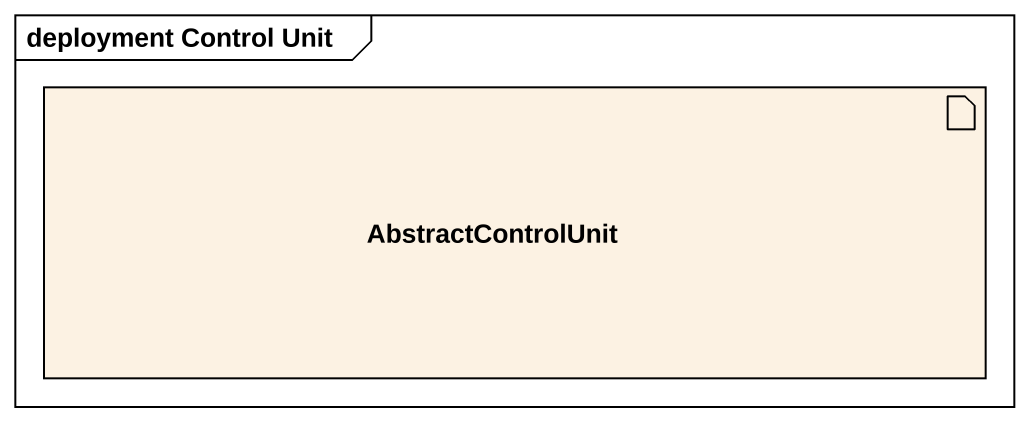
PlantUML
@startuml
mainframe deployment Control Unit
artifact AbstractControlUnit
@enduml
